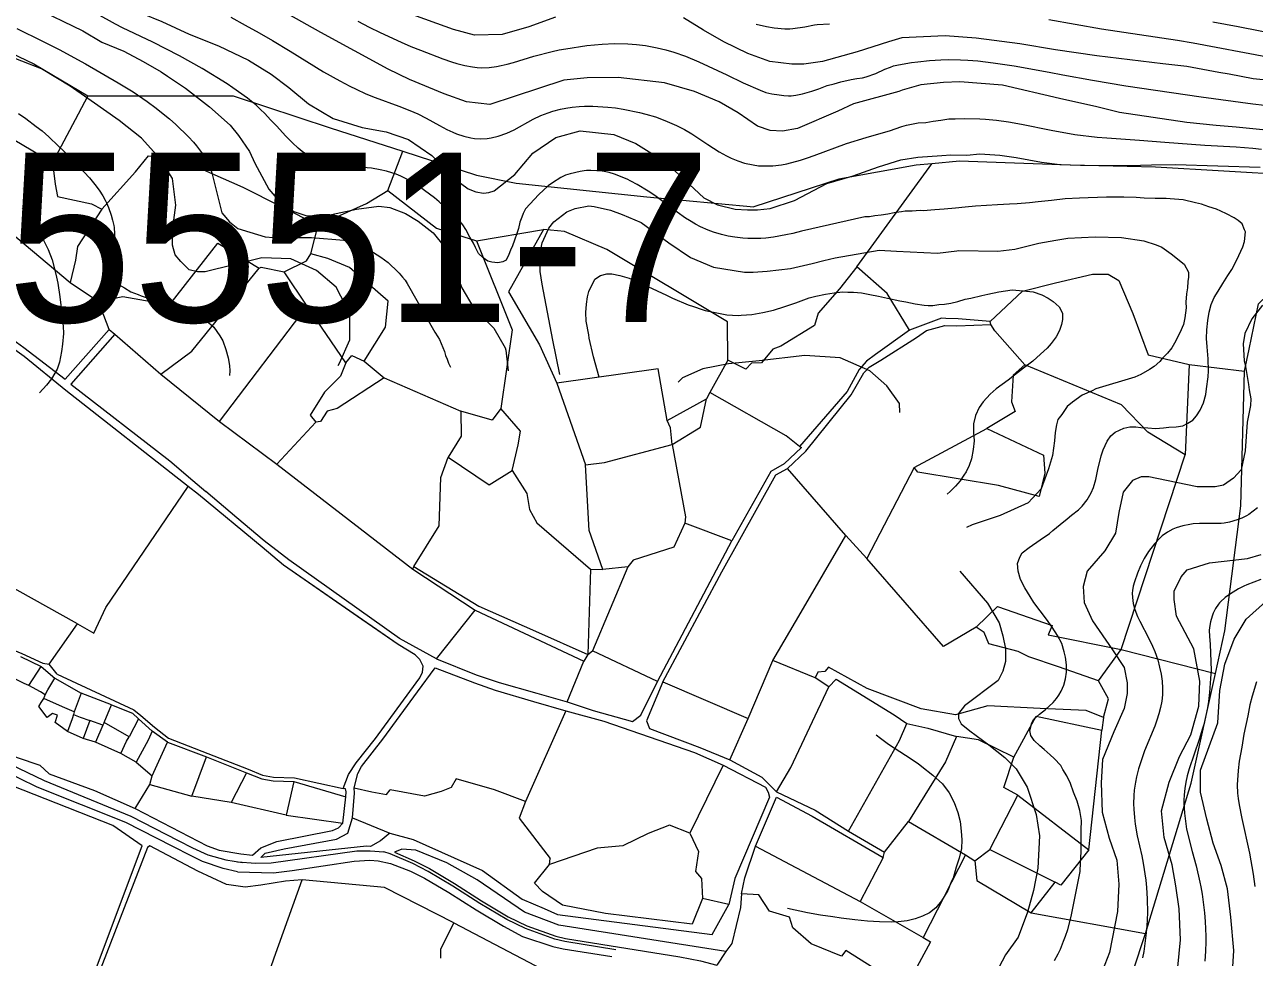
# Model space of a CAD drawing. Header units: metres. Extents: x 548946 to 557077, y 1838800 to 1845419.
# Drawn here: x 551401 to 551983, y 1842159 to 1842601 of the extents above; entities that cross this region are included whole.
import ezdxf
from ezdxf.enums import TextEntityAlignment as Align

# ---------------------------------------------------------------- set-up
doc = ezdxf.new("R2010")
doc.units = ezdxf.units.M
doc.header["$LTSCALE"] = 28
for name, color, linetype, lineweight in [('1', 7, 'Continuous', 13), ('10', 7, 'Continuous', 13), ('2', 7, 'Continuous', 13), ('22', 7, 'Continuous', 13), ('30', 7, 'Continuous', 13), ('55', 7, 'Continuous', 35)]:
    doc.layers.add(name, color=color, linetype=linetype, lineweight=lineweight)

msp = doc.modelspace()

# ---------------------------------------------------------------- linework, layer by layer
at = {"layer": '1'}
for points in [[(551497.16, 1842572.58), (551485.38, 1842579.8), (551474.69, 1842585.76), (551461.99, 1842592.32), (551447.75, 1842599.09), (551444.43, 1842600.81), (551435.57, 1842605.67), (551418.84, 1842615.24), (551406.62, 1842622.66), (551401.39, 1842626.21)], [(551816.27, 1842569.62), (551814.77, 1842569.02), (551793.33, 1842563.13), (551785.84, 1842559.6), (551766.91, 1842551.44), (551759.8, 1842550.26), (551753.88, 1842550.56), (551747.97, 1842552.61), (551738.86, 1842558.79), (551729.78, 1842564.01), (551718.15, 1842568.91), (551703.88, 1842573.1), (551682.04, 1842575.56), (551667.4, 1842575.42), (551656.39, 1842574.3), (551632.85, 1842566.56), (551621.39, 1842562.79), (551610.34, 1842564.01), (551599.74, 1842567.87), (551583.33, 1842574.64), (551573.26, 1842579.48), (551541.53, 1842596.78), (551516.98, 1842610.57)], [(551405.43, 1842608.91), (551428.89, 1842597.57), (551437.86, 1842592.21), (551448.38, 1842587.95), (551457.54, 1842583.13), (551465.93, 1842578.21), (551468.92, 1842576.12), (551477.52, 1842570.58), (551488.87, 1842561.75), (551498.65, 1842552.99), (551502.5, 1842548.15), (551507.72, 1842540.63), (551510.24, 1842534.98), (551516.83, 1842522.7), (551520.62, 1842518.38), (551528.66, 1842512.12), (551534.34, 1842510.24), (551543.55, 1842510.22), (551558.35, 1842513.24), (551568.93, 1842514.69), (551574.05, 1842514.16), (551581.54, 1842511.33), (551587.45, 1842507.66), (551594.63, 1842502.08), (551599.72, 1842495.58), (551603.5, 1842489.18), (551606.2, 1842481.09), (551608.11, 1842476.14), (551613.38, 1842467.2), (551614.45, 1842465.91), (551623.21, 1842457.01), (551628.66, 1842447.71), (551628.93, 1842446.57), (551630.02, 1842436.78)], [(551652.44, 1842604.02), (551639.77, 1842599.59), (551627.26, 1842595.95), (551614.07, 1842595.6), (551604.14, 1842598.25), (551582.69, 1842605.94)], [(551397.76, 1842598.76), (551409.91, 1842592.74), (551417.68, 1842588.77), (551430.17, 1842581.95), (551445.68, 1842573.05), (551452.7, 1842568.71), (551459.3, 1842564.18), (551463.6, 1842561.01), (551466.98, 1842558.35), (551469.9, 1842555.97), (551472.84, 1842553.41), (551478.9, 1842547.49), (551481.25, 1842544.95), (551482.61, 1842543.32), (551485.55, 1842539.54), (551487.05, 1842537.34), (551487.92, 1842535.81), (551488.74, 1842534.04), (551489.93, 1842530.56), (551494.7, 1842511.59), (551498.32, 1842507.36), (551502.27, 1842504.1), (551507.86, 1842502.48), (551515.09, 1842500.2), (551519.04, 1842499.87), (551524.3, 1842499.87), (551537.13, 1842499.87), (551552.35, 1842498.71), (551556.65, 1842497.61), (551559.18, 1842496.54), (551561.32, 1842495.54), (551564.16, 1842494), (551566.33, 1842492.76), (551569.87, 1842490.68), (551571.55, 1842489.38), (551573.23, 1842488.07), (551574.8, 1842486.63), (551576.64, 1842484.97), (551578.52, 1842483.06), (551580.01, 1842481.22), (551581.33, 1842479.75), (551582.29, 1842478.1), (551595.38, 1842455.14), (551596.79, 1842452.92)], [(551498.87, 1842604.11), (551505.71, 1842600.31), (551512.33, 1842596.75), (551518.6, 1842593.09), (551526.94, 1842588.07), (551542.71, 1842578.28), (551550.4, 1842573.93), (551555.19, 1842571.42), (551558.13, 1842569.98), (551562.77, 1842567.89), (551567.09, 1842566.13), (551578.35, 1842562.07), (551583.6, 1842559.95), (551587.32, 1842558.33), (551591.3, 1842556.39), (551597.6, 1842552.87), (551601.09, 1842551.01), (551603.95, 1842549.68), (551605.67, 1842549), (551609.01, 1842547.89), (551612.39, 1842547.05), (551614.16, 1842546.75), (551617.17, 1842546.52), (551620.17, 1842546.7), (551621.04, 1842546.82), (551621.93, 1842546.97), (551625.27, 1842547.8), (551629.36, 1842549.22), (551632.8, 1842550.82), (551641.87, 1842555.9), (551645.47, 1842557.6), (551648.91, 1842558.91), (551651.21, 1842559.65), (551654.85, 1842560.62), (551657.23, 1842561.11), (551660.33, 1842561.59), (551663.55, 1842561.91), (551666.11, 1842562.04), (551670.11, 1842562.02), (551677.1, 1842561.59), (551680.77, 1842561.2), (551684.43, 1842560.61), (551692.11, 1842559), (551695.2, 1842558.25), (551699.74, 1842556.9), (551704.11, 1842555.29), (551709.61, 1842552.83), (551713.43, 1842550.9), (551716.93, 1842548.87), (551724.38, 1842543.82), (551729.75, 1842540.41), (551733.22, 1842538.48), (551735.52, 1842537.38), (551738.58, 1842536.13), (551741.82, 1842535.1), (551745.87, 1842534.2), (551748.47, 1842533.87), (551751.08, 1842533.72), (551755.16, 1842533.79), (551759.23, 1842534.26), (551761.81, 1842534.8), (551768.3, 1842536.53), (551771.5, 1842537.52), (551774.67, 1842538.64), (551789.96, 1842544.33), (551799.23, 1842547.23), (551807.43, 1842549.49), (551810.31, 1842550.39), (551816.13, 1842552.37), (551818.36, 1842553.02), (551823.95, 1842554.07), (551827.55, 1842554.26), (551830.94, 1842554.97), (551834.57, 1842555.37), (551838.38, 1842555.96), (551841.32, 1842556.08), (551845.72, 1842556.11), (551853.06, 1842555.94), (551855.79, 1842555.8), (551860.88, 1842555.32), (551866.62, 1842554.53), (551872.82, 1842553.42), (551886.84, 1842550.63), (551897.92, 1842548.67), (551908.57, 1842547.41), (551913.15, 1842546.96), (551928.5, 1842545.87)], [(551558.91, 1842602.14), (551564.3, 1842599.33), (551569.49, 1842596.8), (551579.38, 1842592.25), (551584.06, 1842590.22), (551588.53, 1842588.44), (551599.15, 1842584.41), (551603.26, 1842583.03), (551605.8, 1842582.26), (551609.56, 1842581.25), (551613.13, 1842580.54), (551615.36, 1842580.29), (551617.56, 1842580.2), (551621.02, 1842580.3), (551624.5, 1842580.72), (551626.75, 1842581.17), (551629.63, 1842581.88), (551632.53, 1842582.7), (551642.17, 1842585.66), (551650.89, 1842587.89), (551654.11, 1842588.6), (551657.35, 1842589.17), (551667.22, 1842590.69), (551674.48, 1842591.29), (551680.38, 1842591.57), (551686.56, 1842591.43), (551690.71, 1842591.13), (551694.9, 1842590.64)], [(551982.35, 1842574.91), (551970.91, 1842577.16), (551966, 1842577.87), (551950.94, 1842580.72), (551939.62, 1842581.96), (551908.44, 1842585.76), (551888.8, 1842588.6), (551871.95, 1842591.5), (551851.32, 1842594.22), (551836.7, 1842595.34), (551816.25, 1842594.27), (551809.82, 1842592.45), (551795.02, 1842587.76), (551778.74, 1842583.08), (551769.87, 1842581.9), (551764.24, 1842581.9), (551753.75, 1842583.09), (551743.3, 1842586.84), (551731.97, 1842592.43), (551722.45, 1842597.98), (551712.91, 1842603.79)], [(551963.25, 1842601.94), (551975.18, 1842599.75), (551996, 1842595.53)], [(551694.9, 1842590.64), (551700.45, 1842589.65), (551704.52, 1842588.69), (551708.41, 1842587.56), (551713.89, 1842585.6), (551720.26, 1842582.98), (551733.43, 1842576.86), (551741.23, 1842572.98), (551749.13, 1842569.5), (551751.86, 1842568.52), (551754.72, 1842567.85), (551758.21, 1842567.29), (551760.41, 1842567.02), (551762.59, 1842566.91), (551763.79, 1842566.95), (551765.99, 1842567.2), (551769.17, 1842567.83), (551773.64, 1842569.1), (551776.97, 1842570.25), (551780.89, 1842571.73), (551784.2, 1842572.6), (551787.35, 1842573.57), (551792.27, 1842574.65), (551794.82, 1842575.09), (551797.54, 1842575.44), (551799.35, 1842575.89), (551803.87, 1842577.42), (551808.15, 1842579.46), (551810.74, 1842580.49), (551812.3, 1842581.02), (551814.6, 1842581.6), (551820.67, 1842582.58), (551823.81, 1842583.01), (551829.19, 1842583.53), (551834.61, 1842583.89), (551838.18, 1842584), (551843.89, 1842583.95), (551847.39, 1842583.78), (551852.13, 1842583.4), (551859.38, 1842582.52), (551869.35, 1842581.01), (551885.76, 1842578.07), (551892.26, 1842576.8), (551906.27, 1842574.23), (551922.03, 1842571.57), (551957.75, 1842566.38), (551982.2, 1842563.15), (551993.22, 1842561.79)], [(551549.74, 1842439.44), (551550.32, 1842440.49), (551555.17, 1842451.47), (551555.17, 1842463.92), (551548.69, 1842476.34), (551539.4, 1842484.26), (551527.3, 1842489.75), (551513.62, 1842490.25), (551486.81, 1842483.59), (551483.19, 1842483.59), (551479.24, 1842484.57), (551475.3, 1842488.48), (551472.66, 1842491.73), (551471.35, 1842496.29), (551471.35, 1842503.45), (551472.99, 1842515.17), (551471.33, 1842527.76), (551465.34, 1842537.26), (551456.63, 1842546.8), (551446.11, 1842555.22), (551432.88, 1842564.59), (551422.95, 1842571.39), (551409.34, 1842579.67), (551394.48, 1842585.47)], [(551815.97, 1842512.07), (551814.73, 1842511.91), (551812.5, 1842511.63), (551809.55, 1842511.01), (551806.46, 1842510.5), (551803.48, 1842510.13), (551800.88, 1842509.68), (551798.62, 1842509.65), (551768.74, 1842502.94), (551764.7, 1842501.86), (551761.37, 1842501.12), (551755.53, 1842500.07), (551751.84, 1842499.62), (551749.47, 1842499.47), (551746.45, 1842499.41), (551743.43, 1842499.46), (551741.03, 1842499.6), (551737.21, 1842500.04), (551734.04, 1842500.59), (551730.88, 1842501.3), (551727.08, 1842502.43), (551724.65, 1842503.33), (551720.91, 1842504.99), (551718.55, 1842506.22), (551715.8, 1842507.88), (551713.93, 1842509.12), (551709.96, 1842511.94), (551699.39, 1842519.71), (551696.2, 1842521.83), (551691.05, 1842524.96), (551688.02, 1842526.62), (551686.25, 1842527.45), (551680.34, 1842529.9), (551677.81, 1842530.64), (551676.19, 1842530.99), (551673.65, 1842531.36), (551671.95, 1842531.5), (551669.06, 1842531.62), (551667.11, 1842531.57), (551666.04, 1842531.47), (551664.11, 1842531.13), (551659.37, 1842530.06), (551657.09, 1842529.33), (551654.88, 1842528.22), (551651.04, 1842525.81), (551649, 1842524.3), (551644.47, 1842520.27), (551638.3, 1842513.48), (551637.2, 1842511.2), (551636.53, 1842509.47), (551635.57, 1842507.08), (551634.92, 1842504.22), (551634.09, 1842501.72), (551633.08, 1842498.7), (551632.04, 1842495.92), (551631.16, 1842493.92), (551630.41, 1842491.8), (551629.09, 1842489.24), (551627.56, 1842488.42), (551625.21, 1842488), (551622.28, 1842488.27), (551620.44, 1842488.79), (551618.24, 1842490.28), (551616.08, 1842492.41), (551614.61, 1842495.13), (551613.58, 1842497.27), (551611.97, 1842500.1), (551610.01, 1842503.64), (551608.6, 1842505.86), (551606.8, 1842508.16), (551597.43, 1842516.79), (551595.17, 1842518.6), (551588.1, 1842523.81), (551585.69, 1842525.36), (551581.49, 1842527.81), (551579.27, 1842528.98), (551577.12, 1842529.84), (551572.54, 1842531.21), (551569.49, 1842531.93), (551565.35, 1842532.63), (551555.48, 1842533.42), (551548.72, 1842534.13), (551546.1, 1842534.55), (551544.66, 1842534.89), (551542.07, 1842535.68), (551538.88, 1842536.96), (551535.89, 1842538.48), (551533.73, 1842539.83), (551532.61, 1842540.63), (551530.75, 1842542.19), (551528.05, 1842544.71), (551524.78, 1842547.95), (551520.68, 1842552.58), (551517.68, 1842555.6), (551515, 1842558.53), (551513.01, 1842560.48), (551510.84, 1842562.44), (551507.77, 1842565.07), (551506.83, 1842565.79), (551499.94, 1842570.69), (551497.16, 1842572.58)], [(551991.52, 1842550.3), (551974.28, 1842552.14), (551964.8, 1842552.83), (551950.91, 1842554.29), (551919.12, 1842559.03), (551908.4, 1842561.62), (551890.66, 1842565.69), (551863.77, 1842572.01), (551843.52, 1842573.51), (551835.94, 1842573.15), (551825.13, 1842572.16), (551816.27, 1842569.62)], [(551986.98, 1842574.42), (551982.35, 1842574.91)], [(551928.5, 1842545.87), (551940.48, 1842544.91), (551959.5, 1842543.6), (551974.3, 1842542.74), (551982.14, 1842542.11), (551986.25, 1842541.73)], [(551874.37, 1842334.29), (551872.25, 1842338.19), (551871.25, 1842342.1), (551870.93, 1842345.72), (551871.94, 1842348.75), (551873.07, 1842350.78), (551876.41, 1842353.35), (551881.5, 1842357.01), (551886.05, 1842359.97), (551887.64, 1842361.43), (551891.08, 1842364.13), (551894.39, 1842366.94), (551896.33, 1842368.57), (551899.67, 1842371.14), (551901.47, 1842372.87), (551903.76, 1842375.81), (551905.73, 1842379.21), (551906.8, 1842381.74), (551907.97, 1842385.54), (551908.9, 1842390.2), (551910.36, 1842396.69), (551911.4, 1842399.47), (551913.28, 1842403.61), (551914.99, 1842406.1), (551917.04, 1842407.87), (551921.21, 1842409.78), (551923.92, 1842410.37), (551926.82, 1842410.35), (551929.12, 1842410.13), (551932.55, 1842409.93), (551936.12, 1842409.62), (551939.88, 1842409.84), (551942.36, 1842410.15), (551945.87, 1842410.33), (551948.96, 1842410.84), (551951.46, 1842412.04), (551953.79, 1842413.59), (551955.56, 1842415.58), (551957.24, 1842418.31), (551958.82, 1842421.79), (551959.85, 1842425.7), (551960.28, 1842428.28), (551960.95, 1842434.04), (551961.11, 1842436.83), (551961.03, 1842442.5), (551960.56, 1842448.25), (551960.21, 1842452.11), (551960.32, 1842456.29), (551960.78, 1842460.64), (551961.42, 1842464.63), (551962.48, 1842468.29), (551963.84, 1842471.49), (551965.74, 1842474.5), (551967.93, 1842478.18), (551970.37, 1842481.89), (551972.15, 1842484.76), (551974.61, 1842489.36), (551977.37, 1842495.51), (551978.19, 1842498.01), (551978.63, 1842502.6), (551978.26, 1842503.56), (551977.03, 1842506.31), (551975.18, 1842507.97), (551973.26, 1842509.25), (551969.75, 1842511.08), (551966.94, 1842512.37), (551964.94, 1842513.26), (551961.38, 1842514.45), (551957.83, 1842515.65), (551954.97, 1842516.3), (551949.12, 1842517.71), (551943, 1842518.21), (551941.09, 1842518.35), (551935.92, 1842518.34), (551930.72, 1842518.57), (551927.04, 1842518.74), (551921.2, 1842519.02), (551912.88, 1842518.99), (551908.73, 1842518.85), (551904.34, 1842518.68), (551900.19, 1842518.54), (551893.42, 1842518.2), (551886.96, 1842517.4), (551880.61, 1842516.73), (551876.5, 1842516.34), (551870.75, 1842515.88), (551867, 1842515.66), (551861.36, 1842515.34), (551856.22, 1842515.07), (551850.97, 1842514.67), (551846.11, 1842514.19), (551841.5, 1842513.74), (551836.25, 1842513.34), (551831.75, 1842513.03), (551826.25, 1842512.59), (551824.98, 1842512.69), (551822.99, 1842512.44), (551821.11, 1842512.33), (551819.73, 1842512.28), (551817.71, 1842512.29), (551815.97, 1842512.07)], [(551400.22, 1842513.93), (551405.67, 1842506.81), (551408.76, 1842501.87), (551412.58, 1842494.16), (551414.42, 1842489.35), (551416.22, 1842482.54), (551417.13, 1842478.28), (551418.03, 1842471.82), (551418.83, 1842465.45), (551419.21, 1842461.6), (551419.58, 1842457.94), (551419.81, 1842454.54), (551419.4, 1842449.45), (551418.88, 1842445.96), (551417.89, 1842440.98), (551416.79, 1842437.61), (551414.12, 1842433.09), (551411.82, 1842430.14), (551408.52, 1842426.46)], [(551654.5, 1842435.14), (551651.15, 1842451.42), (551646.04, 1842477.76), (551645.16, 1842483.75), (551644.97, 1842491.51), (551646.06, 1842497.35), (551649.2, 1842504.35), (551651.69, 1842507.26), (551657.71, 1842512.03), (551661.67, 1842513.56), (551668.25, 1842514.9), (551670.75, 1842514.57), (551678.37, 1842512.8), (551683.94, 1842510.77), (551692.97, 1842506.97), (551705.98, 1842497.31), (551716.31, 1842490.43), (551727.11, 1842485.94)], [(551727.11, 1842485.94), (551741.81, 1842483.5), (551745.92, 1842483.49), (551752.46, 1842483.92), (551763.5, 1842485.3), (551773.85, 1842487.63), (551779.37, 1842489.1), (551784.67, 1842490.28), (551805.48, 1842493.92), (551813.59, 1842493.38), (551833.02, 1842492.56), (551842.1, 1842493.56), (551843.2, 1842493.8), (551861.57, 1842493.5), (551869.6, 1842494.42), (551880.96, 1842497.24), (551888.93, 1842498.66), (551894.67, 1842499.57), (551907.55, 1842500.29), (551920.04, 1842499.94), (551930.64, 1842498.36), (551936.44, 1842496.48), (551939.12, 1842495.26), (551943.54, 1842492.21), (551949.68, 1842487.32), (551951.65, 1842483.48), (551951.66, 1842481.2), (551951.38, 1842479.13), (551951.23, 1842476.07), (551950.79, 1842473.22), (551950.47, 1842469.37), (551950.53, 1842466.58), (551950.05, 1842461.96), (551949.39, 1842458.83), (551947.56, 1842454.81), (551945.07, 1842449.95), (551943.79, 1842447.77), (551941.79, 1842445.26), (551939.29, 1842442.68), (551938.18, 1842441.29), (551935.4, 1842438.94), (551933.29, 1842437.42), (551929.23, 1842435.18), (551926.33, 1842433.83), (551907.89, 1842428.42), (551906.23, 1842427.47), (551901.38, 1842425.39), (551896.93, 1842422.08), (551894.37, 1842420.01), (551891.77, 1842416.16), (551889.99, 1842413.92), (551889.27, 1842411.3), (551888.67, 1842407.67), (551888.35, 1842403.82), (551887.37, 1842396.85), (551885.55, 1842390.54), (551882.03, 1842381.05), (551875.85, 1842374.49), (551862.62, 1842368.38), (551849.38, 1842364.01), (551846.71, 1842362.77)], [(551673.01, 1842433.91), (551670.39, 1842443.43), (551668.28, 1842452.25), (551668.2, 1842453.88), (551666.9, 1842460.28), (551666.76, 1842464.42), (551667.15, 1842468.38), (551667.6, 1842471.85), (551668.17, 1842474.32), (551670.97, 1842480.21), (551673.65, 1842481.94), (551676.71, 1842482.7), (551678.98, 1842482.73), (551682.86, 1842481.95), (551687.19, 1842480.6), (551691.55, 1842479), (551696.01, 1842476.66), (551700.54, 1842474.7), (551704.83, 1842472.71), (551707.67, 1842471.17), (551715.12, 1842468.07), (551717.62, 1842467.24), (551721.71, 1842465.86), (551723.15, 1842465.41), (551733.38, 1842463.28), (551736.18, 1842463.13), (551738.83, 1842463.08), (551740.21, 1842463.12), (551745.21, 1842463.5), (551750.4, 1842464.4), (551755.55, 1842465.54), (551760.89, 1842467.22), (551766.1, 1842469.01), (551772.37, 1842471.3), (551775.54, 1842472.2), (551780.09, 1842473.15), (551784.17, 1842473.78), (551788.04, 1842474.14), (551790.69, 1842474.09), (551793.35, 1842474.05), (551797.17, 1842473.77), (551801.05, 1842472.99), (551805.18, 1842472.24), (551809.34, 1842471.25), (551815.3, 1842469.98), (551818.02, 1842469.43), (551822.43, 1842468.47), (551826.67, 1842467.86), (551828.58, 1842467.72), (551830.84, 1842467.75), (551833.68, 1842468.23), (551836.31, 1842468.43), (551839.29, 1842468.81), (551842.6, 1842469.6), (551846.12, 1842470.67), (551848.82, 1842471.26), (551853.98, 1842472.41), (551856.79, 1842473.14), (551862.08, 1842474.18), (551865.17, 1842474.69)], [(551865.17, 1842474.69), (551868.4, 1842475.09), (551873.49, 1842474.72), (551878.23, 1842474.17), (551882.31, 1842472.79), (551885.29, 1842471.14), (551887.79, 1842469.68), (551890.56, 1842467.19), (551892.11, 1842464.05), (551892.16, 1842462.67), (551892.09, 1842461.14), (551891.63, 1842458.82), (551890.73, 1842455.93), (551889.08, 1842452.95), (551886.83, 1842449.76), (551884.84, 1842447.5), (551881.78, 1842444.72), (551878.04, 1842441.35), (551873.77, 1842438.17), (551869.39, 1842434.85), (551866.41, 1842432.46), (551860.74, 1842428.34), (551857.9, 1842425.84), (551854.58, 1842422.15), (551852.76, 1842419.52), (551850.96, 1842415.77), (551850.07, 1842411.75), (551850.07, 1842407.71), (551850.32, 1842403.7), (551849.82, 1842399.6), (551849.11, 1842395.22), (551847.99, 1842392.06), (551846.59, 1842389.11), (551845.53, 1842387.46), (551843.72, 1842384.84), (551841.51, 1842382.29), (551839.06, 1842379.72), (551837.56, 1842378.58)], [(551596.79, 1842452.92), (551597.58, 1842451.63), (551598.44, 1842449.84), (551599.18, 1842447.92), (551599.93, 1842445.99), (551600.42, 1842444.03), (551601.14, 1842442.36), (551601.88, 1842440.43), (551602.76, 1842438.6)], [(551815.21, 1842417.21), (551815, 1842421.44), (551809.01, 1842429.8), (551801.04, 1842436.92), (551786.95, 1842442.94), (551770.33, 1842444.11), (551748.74, 1842441.54), (551734.26, 1842440.12), (551722.1, 1842437.83), (551712.52, 1842433.52), (551710.37, 1842431.42)], [(551984.33, 1842372.05), (551982.33, 1842370.42), (551980.24, 1842368.98), (551979.07, 1842368.28), (551976.94, 1842367.21), (551974.75, 1842366.33), (551971.14, 1842365.3), (551968.62, 1842364.87), (551967.13, 1842364.72), (551964.26, 1842364.59), (551956.89, 1842364.62), (551953.99, 1842364.5), (551952.29, 1842364.27), (551949.05, 1842363.6), (551945.89, 1842362.62), (551944.29, 1842361.97), (551941.71, 1842360.61), (551939.32, 1842358.84), (551938.65, 1842358.26), (551935.58, 1842354.98), (551932.83, 1842351.37), (551930.73, 1842348.04), (551929.03, 1842344.72), (551927.52, 1842341.17), (551926.1, 1842337.12), (551925.51, 1842334.96), (551925.17, 1842332.93), (551925.1, 1842331.78), (551925.17, 1842329.63), (551925.59, 1842326.84), (551926.34, 1842324.04), (551927.66, 1842320.63), (551928.72, 1842318.44), (551932.95, 1842310.33)], [(551946.64, 1842154.83), (551948, 1842167.84), (551947.34, 1842182.41), (551945.72, 1842193.36), (551943.96, 1842203.26), (551940.15, 1842216.14), (551938.95, 1842228.83), (551942.58, 1842242.38), (551947.41, 1842254.53), (551952.87, 1842264.81), (551956.64, 1842278.25), (551957.1, 1842290.11), (551954.28, 1842305.45), (551946.03, 1842320.77), (551944.94, 1842328.7), (551944.94, 1842332.67), (551948.22, 1842339.52), (551951.13, 1842342.77), (551961.7, 1842346.01), (551979.55, 1842348.18), (551986.11, 1842349.98)], [(551843.6, 1842342.15), (551856.68, 1842327.05), (551862.12, 1842317.74), (551863.94, 1842311.49), (551865.21, 1842305.42), (551865.18, 1842299.45), (551863.94, 1842294.89), (551861.64, 1842290.45), (551845.87, 1842278.43), (551842.94, 1842274.8), (551842.94, 1842272.38), (551844.16, 1842269.97), (551848.31, 1842266.58), (551857.35, 1842260.05), (551864.93, 1842254), (551870.3, 1842248.68), (551875.44, 1842239.97), (551879.67, 1842227.08), (551881.31, 1842217.04), (551880.5, 1842201.76), (551878.45, 1842191.13), (551875.58, 1842180.92), (551871.22, 1842169.09), (551865.14, 1842160.68), (551854.14, 1842139.72)], [(551985.84, 1842338.24), (551979.25, 1842335.61), (551977.84, 1842334.97), (551975.39, 1842333.75), (551971.62, 1842331.46), (551969.12, 1842329.64), (551966.85, 1842327.65), (551966.33, 1842327.09), (551965.84, 1842326.53), (551964.44, 1842324.44), (551963.4, 1842322.19), (551962.89, 1842320.84), (551962.09, 1842318.21), (551961.57, 1842315.49), (551961.46, 1842314.03), (551961.58, 1842311.45), (551961.96, 1842307.39), (551962.36, 1842295.33), (551962.16, 1842291.32), (551961.62, 1842284.68), (551961.17, 1842280.44), (551960.69, 1842277.55), (551959.93, 1842273.8), (551959.04, 1842270.15), (551958.24, 1842267.26), (551956.78, 1842262.53), (551952.03, 1842248.58), (551951.07, 1842245.32), (551950.45, 1842242.31), (551950.02, 1842239.36), (551949.67, 1842236.29), (551949.5, 1842233.85), (551949.49, 1842232.51), (551949.62, 1842230.1), (551949.85, 1842227.69), (551950.26, 1842223.88), (551950.84, 1842220.09), (551953.43, 1842209.54), (551955.3, 1842202.77), (551957.09, 1842195.13), (551957.54, 1842192.92), (551958.12, 1842189.39), (551958.95, 1842183.14), (551959.24, 1842180.54), (551959.55, 1842176.43), (551959.87, 1842169.56), (551959.91, 1842166.82), (551959.77, 1842162.42), (551959.39, 1842157.74)], [(551888.43, 1842158.07), (551890.16, 1842161.23), (551891.19, 1842163.46), (551892.68, 1842167.09), (551893.59, 1842169.46), (551894.65, 1842172.64), (551896.18, 1842178.77), (551897.56, 1842185.2), (551900.47, 1842200.05), (551900.69, 1842204.36), (551900.95, 1842209.32), (551900.97, 1842214.24), (551900.92, 1842219.66), (551901.11, 1842224.22), (551900.27, 1842228.91), (551899.08, 1842233.43), (551897.41, 1842237.64), (551895.89, 1842241.74), (551894.19, 1842245.31), (551892.29, 1842248.35), (551891.3, 1842250.25), (551888.24, 1842253.52), (551886.25, 1842255.29), (551883.43, 1842257.72), (551881.44, 1842259.49), (551878.72, 1842262.05), (551877.17, 1842264.38), (551876.75, 1842266.72), (551877.56, 1842270.36), (551878.37, 1842271.97), (551881.21, 1842274.47), (551884.08, 1842276.72), (551887.72, 1842279.95), (551889.24, 1842281.91), (551890.44, 1842283.44), (551891.46, 1842285.34), (551892.75, 1842288.15), (551893.51, 1842291.14), (551893.99, 1842294.36), (551893.95, 1842297.76), (551893.48, 1842301.48), (551892.92, 1842303.94), (551891.79, 1842307.96), (551889.8, 1842311.75), (551887.29, 1842315.72), (551884.56, 1842319.42), (551881.54, 1842323.33), (551878.64, 1842327.38), (551876.78, 1842330.18), (551874.37, 1842334.29)], [(551972.48, 1842152.48), (551973.14, 1842162.81), (551971.7, 1842178.45), (551970.15, 1842191.88), (551967.22, 1842202.92), (551963.44, 1842213.47), (551960.32, 1842224.89), (551957.31, 1842237.61), (551957.31, 1842247.98), (551965.53, 1842270.41), (551966.6, 1842285.72), (551968.93, 1842298.2), (551973.29, 1842310.02), (551978.99, 1842319.43), (551988.2, 1842327.71)], [(551932.95, 1842310.33), (551934.73, 1842306.61), (551935.77, 1842304.15), (551937.14, 1842300.16), (551938.04, 1842296.8), (551938.75, 1842293.45), (551939.23, 1842290.13), (551939.43, 1842286.83), (551939.37, 1842283.63), (551939.05, 1842280.58), (551938.5, 1842277.61), (551937.73, 1842274.65), (551936.79, 1842271.73), (551935.73, 1842268.87), (551930.94, 1842257.09), (551929.6, 1842253.46), (551928, 1842248.63), (551927.09, 1842244.84), (551926.64, 1842242.39), (551926.08, 1842238.5), (551925.83, 1842235.97), (551925.72, 1842232.05), (551925.81, 1842229.54), (551926.12, 1842225.69), (551926.52, 1842222.56), (551927.5, 1842217.02), (551929.61, 1842207.55), (551930.31, 1842204.02), (551931.49, 1842196.08), (551931.88, 1842192.57), (551932.17, 1842187.14), (551932.26, 1842180.58), (551932.04, 1842174.28), (551931.6, 1842169.83), (551930.54, 1842162.24), (551930.02, 1842159.23)], [(551804.06, 1842264.66), (551806.04, 1842263.19), (551809.82, 1842260.26), (551817.91, 1842255.09), (551823.82, 1842251.16), (551825.64, 1842249.74), (551830.81, 1842245.72), (551835.37, 1842241.5), (551838.55, 1842237.23), (551840.88, 1842232.72), (551842.6, 1842228.02), (551843.77, 1842223.75), (551844.22, 1842219.14), (551844.61, 1842215.02), (551844.36, 1842210.96), (551843.28, 1842206.41), (551841.93, 1842202.08), (551840.43, 1842196.97), (551839.73, 1842195.49), (551837.88, 1842191.1), (551834.96, 1842186.19), (551832.21, 1842182.95), (551829.23, 1842180.56), (551826.01, 1842179.02), (551822.52, 1842177.7), (551818.72, 1842176.85), (551814.49, 1842176.32), (551811.23, 1842176.17), (551805.67, 1842176.23), (551799.94, 1842176.65), (551793.94, 1842177.29), (551787.54, 1842178), (551783.55, 1842178.64), (551777.65, 1842179.42), (551771.58, 1842180.55), (551762.17, 1842182.58)]]:
    msp.add_lwpolyline(points, dxfattribs=at)
at = {"layer": '10'}
for p, q in [((551545.88, 1842551.84), (551580.27, 1842540.68)), ((551573.21, 1842522.12), (551580.27, 1842540.68)), ((551794.89, 1842486.04), (551830.38, 1842534.78)), ((551536.74, 1842492.25), (551540.27, 1842505.75)), ((551615.11, 1842498.28), (551646.75, 1842503.76)), ((551535.05, 1842467.4), (551524.06, 1842483.63)), ((551422.9, 1842478.6), (551436.35, 1842469.65)), ((551441.43, 1842456.46), (551436.35, 1842469.65)), ((551553.22, 1842440.59), (551535.05, 1842467.4)), ((551858.3, 1842458.75), (551857.97, 1842460.26)), ((551441.43, 1842456.46), (551444.09, 1842454.13)), ((551444.09, 1842454.13), (551465.86, 1842435.21)), ((551733.85, 1842441.84), (551725.42, 1842426.67)), ((551978.25, 1842436.71), (551980.38, 1842447.06)), ((551561.96, 1842441.43), (551571.47, 1842433.49)), ((551952.09, 1842439.88), (551950.1, 1842397.06)), ((551952.09, 1842439.88), (551978.25, 1842436.71)), ((551571.47, 1842433.49), (551607.61, 1842417.82)), ((551653.03, 1842431.05), (551666.53, 1842392.36)), ((551725.42, 1842426.67), (551723.75, 1842423.55)), ((551705.28, 1842413.33), (551723.75, 1842423.55)), ((551493.5, 1842412.94), (551520.72, 1842392.74)), ((551520.72, 1842392.74), (551539.07, 1842412.61)), ((551536.49, 1842415.92), (551539.07, 1842412.61)), ((551822.06, 1842391.22), (551856.38, 1842409.55)), ((551919.91, 1842305.01), (551950.1, 1842397.06)), ((551520.72, 1842392.74), (551585.04, 1842343.12)), ((551789.72, 1842359.01), (551762.19, 1842390.72)), ((551822.06, 1842391.22), (551799.64, 1842348.07)), ((551480.97, 1842385.04), (551487.06, 1842379.86)), ((551483.56, 1842378.43), (551478.79, 1842382.18)), ((551735.79, 1842356.49), (551713.54, 1842364.9)), ((551700.6, 1842289.99), (551735.79, 1842356.49)), ((551789.72, 1842359.01), (551799.64, 1842348.07)), ((551577.99, 1842307.37), (551523.79, 1842344.98)), ((551585.04, 1842343.12), (551585.37, 1842344.33)), ((551585.04, 1842343.12), (551614.5, 1842323.73)), ((551669, 1842343.12), (551667.66, 1842302.79)), ((551669, 1842343.12), (551674.81, 1842342.84)), ((551686.58, 1842344.21), (551669.92, 1842304.52)), ((551686.58, 1842344.21), (551674.81, 1842342.84)), ((551596.21, 1842300.65), (551614.5, 1842323.73)), ((551614.5, 1842323.73), (551665.78, 1842299.62)), ((551413.07, 1842298.13), (551426.41, 1842317.28)), ((551964.42, 1842293.75), (551968.88, 1842313.96)), ((551667.66, 1842302.79), (551665.78, 1842299.62)), ((551667.66, 1842302.79), (551669.92, 1842304.52)), ((551700.6, 1842289.99), (551669.92, 1842304.52)), ((551909.16, 1842290.28), (551919.91, 1842305.01)), ((551919.91, 1842305.01), (551964.42, 1842293.75)), ((551399.39, 1842301.74), (551409.23, 1842296.98)), ((551403.42, 1842288.09), (551409.23, 1842296.98)), ((551409.23, 1842296.98), (551415.72, 1842291.54)), ((551416.83, 1842293.46), (551413.07, 1842298.13)), ((551657.87, 1842280.27), (551665.78, 1842299.62)), ((551743.44, 1842272.48), (551755.12, 1842299.95)), ((551415.72, 1842291.54), (551428.14, 1842284.41)), ((551703.16, 1842289.8), (551743.44, 1842272.48)), ((551410.46, 1842281.86), (551411.16, 1842283.62)), ((551428.14, 1842284.41), (551424.9, 1842275.57)), ((551442.52, 1842278.99), (551428.14, 1842284.41)), ((551424.9, 1842275.57), (551424.59, 1842274.28)), ((551657.25, 1842276.12), (551638.31, 1842233.24)), ((551432.28, 1842271.52), (551429.05, 1842262.97)), ((551438.38, 1842269.34), (551432.28, 1842271.52)), ((551438.38, 1842269.34), (551434.99, 1842261.32)), ((551438.96, 1842270.51), (551438.38, 1842269.34)), ((551455.25, 1842272.23), (551450.9, 1842263.76)), ((551461.66, 1842266.49), (551455.25, 1842272.23)), ((551734.9, 1842252.91), (551743.44, 1842272.48)), ((551911.46, 1842272.92), (551910.8, 1842266.96)), ((551468.96, 1842261.31), (551461.66, 1842266.49)), ((551904.57, 1842210.31), (551910.8, 1842266.96)), ((551446.86, 1842255.95), (551434.99, 1842261.32)), ((551454.19, 1842251.74), (551446.86, 1842255.95)), ((551461.77, 1842245.38), (551468.96, 1842261.31)), ((551468.96, 1842261.31), (551487.48, 1842254.26)), ((551454.19, 1842251.74), (551461.77, 1842245.38)), ((551480.43, 1842235.69), (551487.48, 1842254.26)), ((551487.48, 1842254.26), (551506.26, 1842246.82)), ((551731.67, 1842250.42), (551715.86, 1842218.18)), ((551460.59, 1842241.18), (551461.77, 1842245.38)), ((551506.26, 1842246.82), (551499.12, 1842232.73)), ((551453.72, 1842229.96), (551460.59, 1842241.18)), ((551460.59, 1842241.18), (551480.43, 1842235.69)), ((551528.68, 1842242.69), (551525.11, 1842226.68)), ((551528.68, 1842242.69), (551553.34, 1842235.43)), ((551572.56, 1842236.56), (551574.31, 1842238.67)), ((551499.12, 1842232.73), (551480.43, 1842235.69)), ((551525.11, 1842226.68), (551499.12, 1842232.73)), ((551551.93, 1842223.04), (551553.34, 1842235.43)), ((551870.97, 1842236.23), (551904.57, 1842210.31)), ((551525.11, 1842226.68), (551551.93, 1842223.04)), ((551556.43, 1842225.42), (551574.05, 1842218.17)), ((551746.94, 1842212.04), (551796.48, 1842186)), ((551807.34, 1842206.76), (551808.02, 1842209.22)), ((551857.75, 1842210.52), (551888.67, 1842195.04)), ((551649.58, 1842203.43), (551649.83, 1842206.3)), ((551807.34, 1842206.76), (551796.48, 1842186)), ((551846.2, 1842208.05), (551850.76, 1842205.14)), ((551877.39, 1842180.63), (551888.67, 1842195.04)), ((551734.38, 1842184.52), (551721.96, 1842187.36)), ((551796.48, 1842186), (551826.25, 1842168.85)), ((551877.39, 1842180.63), (551931.45, 1842170.75)), ((551732.96, 1842162.3), (551728.74, 1842155.85))]:
    msp.add_line(p, q, dxfattribs=at)
for points in [[(551374.52, 1842595.4), (551390.92, 1842589.19), (551405.72, 1842581.99), (551431.33, 1842566.87)], [(551254.2, 1842569.75), (551320.48, 1842508.57), (551324.89, 1842504.91), (551380.1, 1842463.09), (551401.09, 1842447.87), (551420.62, 1842432.9), (551441.43, 1842456.46)], [(551431.33, 1842566.87), (551426.71, 1842558.23), (551414.55, 1842535.44)], [(551431.33, 1842566.87), (551500.02, 1842566.83), (551545.88, 1842551.84)], [(551369.06, 1842556.7), (551396.05, 1842546.47), (551414.55, 1842535.44)], [(551580.27, 1842540.68), (551615.13, 1842529.37), (551633.85, 1842525.62), (551695.62, 1842519.07), (551746.15, 1842514.43)], [(551414.55, 1842535.44), (551415.81, 1842525.12), (551416.95, 1842519.32), (551433.09, 1842515.85), (551437.99, 1842513.32)], [(551437.99, 1842513.32), (551453.8, 1842530.99), (551459.91, 1842538.48), (551475.21, 1842536.65), (551504.56, 1842523.69), (551540.27, 1842505.75)], [(551830.38, 1842534.78), (551822.89, 1842534.1), (551786.39, 1842527.54), (551746.15, 1842514.43)], [(551865.03, 1842535.2), (551843.48, 1842535.97), (551830.38, 1842534.78)], [(551980.38, 1842447.06), (551984.8, 1842468.55), (552011.01, 1842493.83), (552022.24, 1842507.88), (552018.49, 1842524.73), (552000.71, 1842529.42), (551936.14, 1842533.16), (551895.89, 1842534.1), (551865.03, 1842535.2)], [(551354.73, 1842534.34), (551376.27, 1842517.76), (551422.9, 1842478.6)], [(551540.27, 1842505.75), (551563.03, 1842515.96), (551573.21, 1842522.12)], [(551573.21, 1842522.12), (551596.21, 1842504.35), (551615.11, 1842498.28)], [(551437.99, 1842513.32), (551426.38, 1842495.69), (551425.45, 1842489.12), (551422.9, 1842478.6)], [(551646.75, 1842503.76), (551630.26, 1842474.2), (551644.87, 1842449.19), (551653.03, 1842431.05)], [(551733.85, 1842441.84), (551733.79, 1842460.06), (551676.72, 1842494.21), (551656.63, 1842502.79), (551646.75, 1842503.76)], [(551436.35, 1842469.65), (551447.8, 1842472), (551466.65, 1842468.64), (551470.65, 1842469.02), (551492.75, 1842497.18), (551512.38, 1842485.47)], [(551615.11, 1842498.28), (551631.89, 1842456.23), (551626.65, 1842419.09)], [(551524.06, 1842483.63), (551534.71, 1842488.88), (551536.74, 1842492.25)], [(551561.96, 1842441.43), (551572.04, 1842457.44), (551573.33, 1842469.74), (551555, 1842485.65), (551544.78, 1842489.96), (551536.74, 1842492.25)], [(551465.86, 1842435.21), (551480.45, 1842446.19), (551512.38, 1842485.47)], [(551512.38, 1842485.47), (551513.3, 1842485.84), (551524.06, 1842483.63)], [(551794.89, 1842486.04), (551786.77, 1842475.63), (551776.62, 1842464.07), (551774.88, 1842458.33), (551758.92, 1842448.55), (551755.12, 1842447.03), (551749.87, 1842440.71), (551745.05, 1842440.43), (551742.44, 1842437.7), (551733.85, 1842441.84)], [(551819.87, 1842456.01), (551809.31, 1842473.45), (551794.89, 1842486.04)], [(551857.97, 1842460.26), (551873.27, 1842474.57), (551888.84, 1842478.53), (551906.27, 1842482.5), (551913.79, 1842482.64), (551918.74, 1842479.52), (551925.4, 1842463.95), (551932.6, 1842444.35), (551952.09, 1842439.88)], [(551478.79, 1842382.18), (551420.9, 1842427.6), (551401.26, 1842443.6), (551378.41, 1842459.93), (551361.9, 1842472.45), (551323.46, 1842404.3)], [(551465.86, 1842435.21), (551493.5, 1842412.94), (551535.05, 1842467.4)], [(551857.97, 1842460.26), (551842.81, 1842461.51), (551837.03, 1842461.64), (551834.89, 1842461.72), (551819.87, 1842456.01)], [(551444.09, 1842454.13), (551423.2, 1842430.59), (551470.13, 1842394.26), (551480.97, 1842385.04)], [(551762.19, 1842390.72), (551770.79, 1842398.83), (551792.28, 1842425.54), (551798.23, 1842435.87), (551800.72, 1842438.64), (551806.31, 1842441.87), (551823.1, 1842452.59), (551827.78, 1842455.95), (551836.55, 1842458.34), (551842.18, 1842458.11), (551858.3, 1842458.75)], [(551819.87, 1842456.01), (551803.69, 1842444.58), (551799.44, 1842441.5), (551795.93, 1842437.46), (551790.26, 1842427.03), (551767.78, 1842401.07)], [(551874.37, 1842439.63), (551860.15, 1842455.76), (551858.3, 1842458.75)], [(551553.22, 1842440.59), (551556.13, 1842444.13), (551561.96, 1842441.43)], [(551553.22, 1842440.59), (551550.84, 1842434.38), (551543.24, 1842426.75), (551536.49, 1842415.92)], [(551705.28, 1842413.33), (551700.9, 1842437.79), (551653.03, 1842431.05)], [(551874.37, 1842439.63), (551868.78, 1842434.75), (551868.06, 1842422.2), (551869.78, 1842417.58), (551856.38, 1842409.55)], [(551950.1, 1842397.06), (551932.42, 1842407.93), (551920.05, 1842420.77), (551874.37, 1842439.63)], [(551968.88, 1842313.96), (551976.38, 1842373.03), (551978.25, 1842436.71)], [(551571.47, 1842433.49), (551549.2, 1842419.07), (551544.54, 1842417.81), (551541.24, 1842412.93), (551539.07, 1842412.61)], [(551767.78, 1842401.07), (551761.47, 1842406.17), (551725.42, 1842426.67)], [(551626.65, 1842419.09), (551622.53, 1842413.47), (551607.61, 1842417.82)], [(551631.94, 1842389.65), (551634.84, 1842401.92), (551635.94, 1842408.26), (551626.65, 1842419.09)], [(551707.59, 1842401.95), (551720.98, 1842410.15), (551723.75, 1842423.55)], [(551607.61, 1842417.82), (551607.76, 1842405.96), (551601.65, 1842396.08)], [(551707.59, 1842401.95), (551706.8, 1842409.9), (551705.28, 1842413.33)], [(551856.38, 1842409.55), (551883.22, 1842397.04), (551883.73, 1842388.52), (551881.07, 1842377.36), (551861.92, 1842382.65), (551823.76, 1842388.91), (551822.06, 1842391.22)], [(551666.53, 1842392.36), (551675.53, 1842393.51), (551707.59, 1842401.95)], [(551707.59, 1842401.95), (551713.92, 1842367.88), (551713.54, 1842364.9)], [(551767.78, 1842401.07), (551768.8, 1842400.58), (551760.51, 1842392.83), (551754.2, 1842389.29), (551735.79, 1842356.49)], [(551585.37, 1842344.33), (551597.47, 1842363.52), (551598.16, 1842386.45), (551601.65, 1842396.08)], [(551601.65, 1842396.08), (551621.01, 1842382.97), (551631.94, 1842389.65)], [(551631.94, 1842389.65), (551638.91, 1842378.9), (551640.06, 1842371.35), (551643.54, 1842364.96), (551669, 1842343.12)], [(551674.81, 1842342.84), (551668.35, 1842361.35), (551666.53, 1842392.36)], [(551703.16, 1842289.8), (551731.07, 1842341.8), (551756.56, 1842387.72), (551762.19, 1842390.72)], [(551426.41, 1842317.28), (551434.19, 1842312.88), (551439.79, 1842324.97), (551478.79, 1842382.18)], [(551523.79, 1842344.98), (551513.73, 1842353.46), (551483.56, 1842378.43)], [(551596.21, 1842300.65), (551578.62, 1842310.3), (551526.3, 1842347.49), (551514.72, 1842356.48), (551501.82, 1842367.31), (551487.06, 1842379.86)], [(551713.54, 1842364.9), (551708.3, 1842353.4), (551689.2, 1842347.37), (551686.58, 1842344.21)], [(551426.41, 1842317.28), (551391.12, 1842336.98), (551328.96, 1842356.43)], [(551755.12, 1842299.95), (551768.54, 1842322.73), (551789.72, 1842359.01)], [(551577.99, 1842307.37), (551560.86, 1842319.26), (551523.79, 1842344.98)], [(551585.37, 1842344.33), (551616.12, 1842325.62), (551642.93, 1842313.74), (551667.66, 1842302.79)], [(551851.33, 1842315.59), (551835.86, 1842306.5), (551799.64, 1842348.07)], [(551851.33, 1842315.59), (551861.42, 1842325.41), (551887.19, 1842316.41), (551885.34, 1842312.03), (551919.91, 1842305.01)], [(551909.16, 1842290.28), (551890.26, 1842296.83), (551876.14, 1842301.58), (551871.16, 1842304.08), (551857.25, 1842307.69), (551855.05, 1842313.09), (551851.33, 1842315.59)], [(551376.3, 1842312.54), (551382.99, 1842310.28), (551400.1, 1842303.13), (551410.03, 1842298.58), (551413.07, 1842298.13)], [(551551.96, 1842239.4), (551554.54, 1842245.91), (551558.13, 1842251.52), (551567.39, 1842263.02), (551586.62, 1842289.29), (551588.26, 1842291.62), (551589.52, 1842294.38), (551589.82, 1842297.21), (551588.31, 1842300.43), (551586.14, 1842302.56), (551577.99, 1842307.37)], [(551557.3, 1842239.64), (551558.9, 1842246.48), (551560.68, 1842249.7), (551570.82, 1842262.66), (551587.12, 1842285.03), (551595.5, 1842296.4)], [(551595.5, 1842296.4), (551614.16, 1842289.27), (551623.86, 1842285.84), (551642.08, 1842280.55), (551657.25, 1842276.12)], [(551596.21, 1842300.65), (551614.9, 1842293.07), (551625.78, 1842289.47), (551643.65, 1842284.36), (551657.87, 1842280.27)], [(551781.68, 1842287.36), (551775.23, 1842291.73), (551755.12, 1842299.95)], [(551911.46, 1842272.92), (551903.28, 1842276.29), (551881.62, 1842277.26), (551856.8, 1842278.38), (551841.5, 1842274.23), (551825.31, 1842276.99), (551799.79, 1842286.71), (551781.55, 1842296.78), (551779.7, 1842294.73), (551776.42, 1842294.37), (551775.23, 1842291.73)], [(551403.42, 1842288.09), (551401.23, 1842289.04), (551391.87, 1842293.66)], [(551411.16, 1842283.62), (551412.32, 1842285.95), (551415.72, 1842291.54)], [(551416.83, 1842293.46), (551453.1, 1842276.5), (551456.36, 1842273.93), (551462.8, 1842268.32), (551469.41, 1842263.08), (551488.12, 1842255.94), (551507.07, 1842248.43), (551513.85, 1842245.7), (551519.13, 1842244.76), (551529.07, 1842244.45), (551551.96, 1842239.4)], [(551781.68, 1842287.36), (551785.16, 1842291.03), (551812.57, 1842274.16), (551818.52, 1842270.12)], [(551931.45, 1842170.75), (551952.98, 1842241.92), (551964.42, 1842293.75)], [(551411.16, 1842283.62), (551408.96, 1842285.06), (551403.42, 1842288.09)], [(551657.87, 1842280.27), (551670.17, 1842276.17), (551688.79, 1842271.04), (551692.71, 1842274.02), (551700.6, 1842289.99)], [(551703.16, 1842289.8), (551695.37, 1842271.42), (551696.9, 1842267.69), (551720.62, 1842258.71), (551734.9, 1842252.91)], [(551756.88, 1842237.8), (551763.73, 1842249.32), (551781.68, 1842287.36)], [(551911.46, 1842272.92), (551913.9, 1842281.8), (551909.16, 1842290.28)], [(551421.65, 1842266.27), (551415.84, 1842270.56), (551417.03, 1842274), (551414.57, 1842274.81), (551412.07, 1842272.92), (551408.18, 1842278.14), (551409.19, 1842280.02), (551410.46, 1842281.86)], [(551424.9, 1842275.57), (551422.68, 1842276.54), (551419.3, 1842277.91), (551410.46, 1842281.86)], [(551450.9, 1842263.76), (551438.96, 1842270.51), (551442.52, 1842278.99)], [(551442.52, 1842278.99), (551452.44, 1842274.95), (551455.25, 1842272.23)], [(551424.59, 1842274.28), (551423.88, 1842272.26), (551421.65, 1842266.27)], [(551424.59, 1842274.28), (551427.73, 1842273.05), (551432.28, 1842271.52)], [(551657.25, 1842276.12), (551675.24, 1842271.15), (551718.07, 1842256.32), (551731.67, 1842250.42)], [(551869.07, 1842254.12), (551879.63, 1842273.6), (551910.8, 1842266.96)], [(551790.94, 1842219.21), (551815.13, 1842262.02), (551818.52, 1842270.12)], [(551818.52, 1842270.12), (551828.39, 1842267.87), (551842.02, 1842263.97)], [(551371.31, 1842262.06), (551382.17, 1842259.88), (551383.7, 1842259.49), (551393.01, 1842256.03), (551397.86, 1842253.96), (551408.59, 1842250.31), (551413.02, 1842246.23), (551434.5, 1842238.36), (551453.72, 1842229.96)], [(551434.99, 1842261.32), (551429.05, 1842262.97), (551421.65, 1842266.27)], [(551446.86, 1842255.95), (551449.63, 1842261.79), (551450.9, 1842263.76)], [(551461.66, 1842266.49), (551459.78, 1842262.25), (551454.19, 1842251.74)], [(551842.02, 1842263.97), (551836.87, 1842251.91), (551819.26, 1842223.68)], [(551869.07, 1842254.12), (551852.41, 1842262.43), (551842.02, 1842263.97)], [(551427.37, 1842133.31), (551456.96, 1842212.32), (551443.12, 1842221.86), (551368.65, 1842251.25), (551348.71, 1842249.21), (551328.51, 1842253.75), (551310.44, 1842254.28)], [(551731.67, 1842250.42), (551751.66, 1842239.96), (551753.02, 1842237.66), (551753.63, 1842235.27), (551737.28, 1842196.72), (551734.38, 1842184.52)], [(551734.9, 1842252.91), (551750.01, 1842244.71), (551756.88, 1842237.8)], [(551870.97, 1842236.23), (551864.35, 1842239.78), (551869.07, 1842254.12)], [(551506.26, 1842246.82), (551513.61, 1842243.95), (551518.98, 1842242.99), (551528.68, 1842242.69)], [(551557.3, 1842239.64), (551565.61, 1842237.82), (551572.56, 1842236.56)], [(551638.31, 1842233.24), (551623.52, 1842238.69), (551605.45, 1842243.91), (551603.04, 1842239.77), (551598.44, 1842237.91), (551590.49, 1842235.77), (551574.31, 1842238.67)], [(551638.31, 1842233.24), (551635.19, 1842225.28), (551649.83, 1842206.3)], [(551746.94, 1842212.04), (551756.91, 1842235.28), (551773.7, 1842226.31), (551807.34, 1842206.76)], [(551756.88, 1842237.8), (551775.15, 1842229.09), (551790.94, 1842219.21)], [(551850.76, 1842205.14), (551857.75, 1842210.52), (551870.97, 1842236.23)], [(551453.72, 1842229.96), (551487.8, 1842212.28), (551493.43, 1842210.23), (551503.67, 1842208.41), (551509.11, 1842207.88), (551513.17, 1842211.34), (551520.68, 1842214.22), (551547.06, 1842219.48), (551549.84, 1842220.82), (551551.93, 1842223.04)], [(551574.05, 1842218.17), (551569.72, 1842214.55), (551564.92, 1842211.96), (551562.99, 1842212.07), (551513.14, 1842206.7), (551515.15, 1842208.77), (551524.09, 1842210.84), (551548.84, 1842215.38), (551554.25, 1842218.18), (551556.43, 1842225.42)], [(551715.86, 1842218.18), (551706.39, 1842222.03), (551696.27, 1842218.09), (551684.27, 1842212.27), (551672.12, 1842211.08), (551649.58, 1842203.43)], [(551790.94, 1842219.21), (551808.02, 1842209.22), (551819.26, 1842223.68)], [(551819.26, 1842223.68), (551846.2, 1842208.05), (551826.25, 1842168.85)], [(551715.86, 1842218.18), (551720.08, 1842209.58), (551718.61, 1842200.13), (551721.48, 1842196.87), (551721.96, 1842187.36)], [(551532.58, 1842196.22), (551524.73, 1842195.47), (551513.17, 1842193.67), (551505.73, 1842192.7), (551496.86, 1842193.95), (551483.3, 1842200.26), (551460.63, 1842212.2), (551459.48, 1842211.46), (551429.03, 1842132.84)], [(551732.96, 1842162.3), (551654, 1842174.66), (551637.8, 1842180.92), (551615.38, 1842196.19), (551601.05, 1842204.2), (551586.44, 1842210.15), (551579.8, 1842210.63), (551576.23, 1842209.24), (551585.66, 1842205.21), (551592.87, 1842201.48), (551604.68, 1842194.47), (551617.43, 1842186.3), (551630.07, 1842178.73), (551638.82, 1842174.47), (551652.54, 1842169.59), (551657.16, 1842168.43), (551711.13, 1842159.79), (551720.99, 1842157.88), (551728.74, 1842155.85)], [(551740.35, 1842189.58), (551741.88, 1842197.11), (551746.94, 1842212.04)], [(551904.57, 1842210.31), (551891.35, 1842193.69), (551888.67, 1842195.04)], [(551721.96, 1842187.36), (551717.02, 1842175.22), (551675.99, 1842180.32), (551655.79, 1842184.23), (551646.32, 1842190.68), (551642.52, 1842194.62), (551649.58, 1842203.43)], [(551850.76, 1842205.14), (551851.56, 1842195.81), (551877.39, 1842180.63)], [(551495.11, 1842099.08), (551514.45, 1842145.02), (551519.41, 1842159.21), (551532.58, 1842196.22)], [(551604.35, 1842175.77), (551571.51, 1842192.57), (551532.58, 1842196.22)], [(551740.35, 1842189.58), (551739.96, 1842183.08), (551735.72, 1842166.01), (551732.96, 1842162.3)], [(551826.25, 1842168.85), (551829.71, 1842166.91), (551817.84, 1842144.94), (551789.73, 1842162.75), (551787.58, 1842160.07), (551773.28, 1842165.98), (551764.63, 1842173.53), (551763.05, 1842178.51), (551753.67, 1842181.41), (551748.6, 1842189.13), (551740.35, 1842189.58)], [(551598.23, 1842159.1), (551598.15, 1842163.32), (551604.35, 1842175.77)], [(551604.35, 1842175.77), (551655.73, 1842148.86), (551653.77, 1842139.1)], [(551892.7, 1842084.18), (551913.67, 1842117.38), (551931.45, 1842170.75)]]:
    msp.add_lwpolyline(points, dxfattribs=at)
at = {"layer": '2'}
for points in [[(551396.08, 1842645.14), (551409.88, 1842637.4), (551428.46, 1842623.64), (551445.89, 1842610.77), (551457.01, 1842605.81), (551466.3, 1842602.04), (551479.23, 1842596.13), (551493.04, 1842590.47), (551507.23, 1842583.81), (551517.92, 1842577.1), (551526.37, 1842570.77), (551535.62, 1842563.1), (551547.26, 1842556.13), (551561.02, 1842551.88), (551572.41, 1842549.93), (551582.98, 1842546.32), (551593.91, 1842538.74), (551607.51, 1842525.64), (551611.15, 1842522.96)], [(551747.24, 1842600.72), (551752.15, 1842599.61), (551755.85, 1842599.05), (551760.88, 1842598.6), (551763.23, 1842598.6), (551764.66, 1842598.74), (551770.26, 1842599.48), (551774.81, 1842600.42), (551776.13, 1842600.58), (551781.91, 1842600.96)], [(551885.72, 1842602.92), (551910.51, 1842598.61), (551946.58, 1842593.21), (551953.84, 1842591.96), (551989, 1842585.41)], [(551398.55, 1842558.52), (551402.03, 1842556.13), (551406.95, 1842552.44), (551409.68, 1842550.32), (551412.92, 1842547.56), (551417.49, 1842543.06), (551422.26, 1842538.58), (551432.07, 1842528.08), (551434.66, 1842524.91), (551436.59, 1842522.26), (551438.33, 1842519.61), (551439.55, 1842517.51), (551440.15, 1842516.31), (551441.11, 1842514.07), (551442.36, 1842510.46), (551443.03, 1842508.05), (551443.6, 1842505.61), (551443.77, 1842504.56), (551444.34, 1842492.8), (551443.97, 1842489.72), (551443.78, 1842487.18), (551443.63, 1842484.38), (551444.08, 1842481.79), (551444.91, 1842479.12), (551446.13, 1842477.5), (551448.58, 1842476.04), (551451.7, 1842474.29), (551455.15, 1842472.95), (551456.48, 1842472.36), (551461.34, 1842470.82), (551466.81, 1842469.49), (551472.47, 1842467.55), (551478.28, 1842465.5), (551481.87, 1842464.05), (551487.33, 1842460.7), (551490.89, 1842457.48), (551493.79, 1842453.43), (551495.09, 1842451.07), (551496.61, 1842446.97), (551497.61, 1842443.06), (551498.32, 1842439.36), (551498.38, 1842436.85), (551498.28, 1842434.71)], [(551611.15, 1842522.96), (551614.8, 1842521.56), (551618.33, 1842520.86), (551620.91, 1842521.21), (551623.5, 1842522.03), (551633.18, 1842529.64), (551641.77, 1842539.79), (551652.64, 1842547.24), (551664.05, 1842550.35), (551679.96, 1842548.58), (551690.34, 1842544.43), (551704.27, 1842535.67), (551722.51, 1842518.62), (551729.02, 1842515.4), (551737.31, 1842513.35), (551743.23, 1842513.06), (551747.97, 1842513.06), (551753.88, 1842513.64), (551765.43, 1842517.45), (551780.76, 1842525.51), (551793.16, 1842529), (551805.07, 1842533.34), (551815.69, 1842536.62), (551823.7, 1842537.95), (551835.05, 1842538.74), (551839.34, 1842538.98), (551846.98, 1842538.84), (551853, 1842539.53), (551862.48, 1842538.83), (551870.24, 1842537.69), (551882.17, 1842535.5), (551890.93, 1842534.47), (551900.63, 1842534.05), (551923.77, 1842533.9), (551934.14, 1842534.33), (551945.57, 1842534.37), (551985.61, 1842533.1)], [(551986.71, 1842467.93), (551981.61, 1842461.5), (551978.34, 1842454.52), (551977.63, 1842449.61), (551978.05, 1842441.53), (551978.5, 1842439.8), (551979.18, 1842436.07), (551980.09, 1842430.33), (551980.38, 1842427.82), (551981.12, 1842423.59), (551980.96, 1842420.52), (551979.4, 1842412.66), (551978.45, 1842399.03), (551976.63, 1842390.01), (551972.98, 1842386.04), (551968.25, 1842382.8), (551964.24, 1842382.08), (551960.6, 1842382.08), (551955.86, 1842382.08), (551941.29, 1842384.96), (551932.91, 1842386.76), (551929.27, 1842386.76), (551925.26, 1842384.96), (551920.89, 1842379.55), (551918.7, 1842369.81), (551917.25, 1842360.08), (551912.15, 1842351.78), (551903.77, 1842342.05), (551901.94, 1842334.83), (551902.31, 1842327.26), (551906.32, 1842318.61), (551915.79, 1842304.9), (551921.25, 1842296.61), (551922.71, 1842289.39), (551922.71, 1842284.35), (551921.25, 1842277.13), (551916.44, 1842266.17), (551911.08, 1842253.05), (551910.37, 1842242.07), (551910.82, 1842228.12), (551914.17, 1842215.83), (551917.81, 1842205.39), (551918.7, 1842194.09), (551918.11, 1842181.17), (551914.31, 1842161.76)], [(551983.81, 1842289.85), (551981.81, 1842283.07), (551980.78, 1842278.93), (551979.78, 1842273.64), (551977.9, 1842265.09), (551976.86, 1842258.83), (551975.6, 1842252.27), (551975.12, 1842247.94), (551974.79, 1842241.07), (551974.88, 1842237.07), (551975.17, 1842234.63), (551975.66, 1842231.63), (551976.86, 1842225.22), (551980.62, 1842208.72), (551982.34, 1842198.89), (551983.02, 1842193.06)], [(551914.31, 1842161.76), (551909.89, 1842150.45), (551902.53, 1842141.88), (551896.38, 1842131.9), (551890.44, 1842123.38), (551883.05, 1842115.06), (551866.41, 1842099.31), (551863.26, 1842094.72), (551860.44, 1842089.96), (551860.44, 1842086.67), (551864.09, 1842079.12), (551868.07, 1842075.02), (551872.08, 1842071.02), (551880.61, 1842065.09), (551893.6, 1842058.67), (551906.18, 1842051.42), (551915.59, 1842044.56), (551925.78, 1842037.79), (551937.19, 1842028.45), (551946.07, 1842018.85), (551949.17, 1842013.95), (551951.15, 1842009.91), (551951.82, 1841999.54)]]:
    msp.add_lwpolyline(points, dxfattribs=at)
at = {"layer": '22'}
msp.add_line((551502.1, 1842204.73), (551510.72, 1842204.02), dxfattribs=at)
for points in [[(551377.98, 1842256.64), (551390.77, 1842252.42), (551394.54, 1842250.79), (551410.68, 1842243.16)], [(551407.41, 1842240), (551390.72, 1842248.22), (551367.66, 1842253.69), (551346.85, 1842254.2)], [(551502, 1842199.96), (551495.24, 1842201.45), (551485.57, 1842204.89), (551480.41, 1842207.37), (551471.18, 1842212.12), (551449.28, 1842223.24), (551407.41, 1842240)], [(551410.68, 1842243.16), (551451.58, 1842226.3), (551473.96, 1842214.7), (551480.73, 1842211.26), (551488.06, 1842208.06), (551496.49, 1842205.61), (551504.45, 1842204.36)], [(551510.72, 1842204.02), (551517.93, 1842204.25), (551558.52, 1842209.9), (551564.81, 1842209.9), (551571.2, 1842209.41)], [(551680.93, 1842163.11), (551656.86, 1842166.96), (551652.11, 1842168.15), (551638.24, 1842173.08), (551629.35, 1842177.41), (551616.64, 1842185.02), (551603.89, 1842193.19), (551592.14, 1842200.17), (551585.02, 1842203.85), (551574.24, 1842208.46), (551571.2, 1842209.41)], [(551527.98, 1842200.52), (551557.23, 1842205.01), (551564.62, 1842205.39), (551568.65, 1842205.12), (551574.41, 1842203.85), (551583.81, 1842200.32), (551590.45, 1842196.93), (551602.05, 1842190.21), (551614.86, 1842181.97), (551627.8, 1842174.23), (551636.8, 1842169.37), (551651.21, 1842164.57), (551656.11, 1842163.58), (551679.03, 1842159.87)], [(551502, 1842199.96), (551519.08, 1842199.41), (551527.98, 1842200.52)]]:
    msp.add_lwpolyline(points, dxfattribs=at)
at = {"layer": '30'}
msp.add_line((551553.17, 1842239.15), (551551.96, 1842239.4), dxfattribs=at)
for points in [[(551553.34, 1842235.43), (551553.42, 1842237.8), (551553.17, 1842239.15)], [(551556.43, 1842225.42), (551557.31, 1842237.15), (551557.3, 1842239.64)], [(551574.05, 1842218.17), (551585.14, 1842215.27), (551617.89, 1842200.61), (551636.68, 1842187.1), (551647.06, 1842182.55)], [(551647.06, 1842182.55), (551653.29, 1842179.82), (551726.55, 1842170.32), (551734.38, 1842184.52)]]:
    msp.add_lwpolyline(points, dxfattribs=at)

# ---------------------------------------------------------------- texts
at = {"layer": '55'}
msp.add_text('845551-7', height=80, dxfattribs=at).set_placement((551500, 1842460), align=Align.CENTER)

doc.saveas('drawing.dxf')
